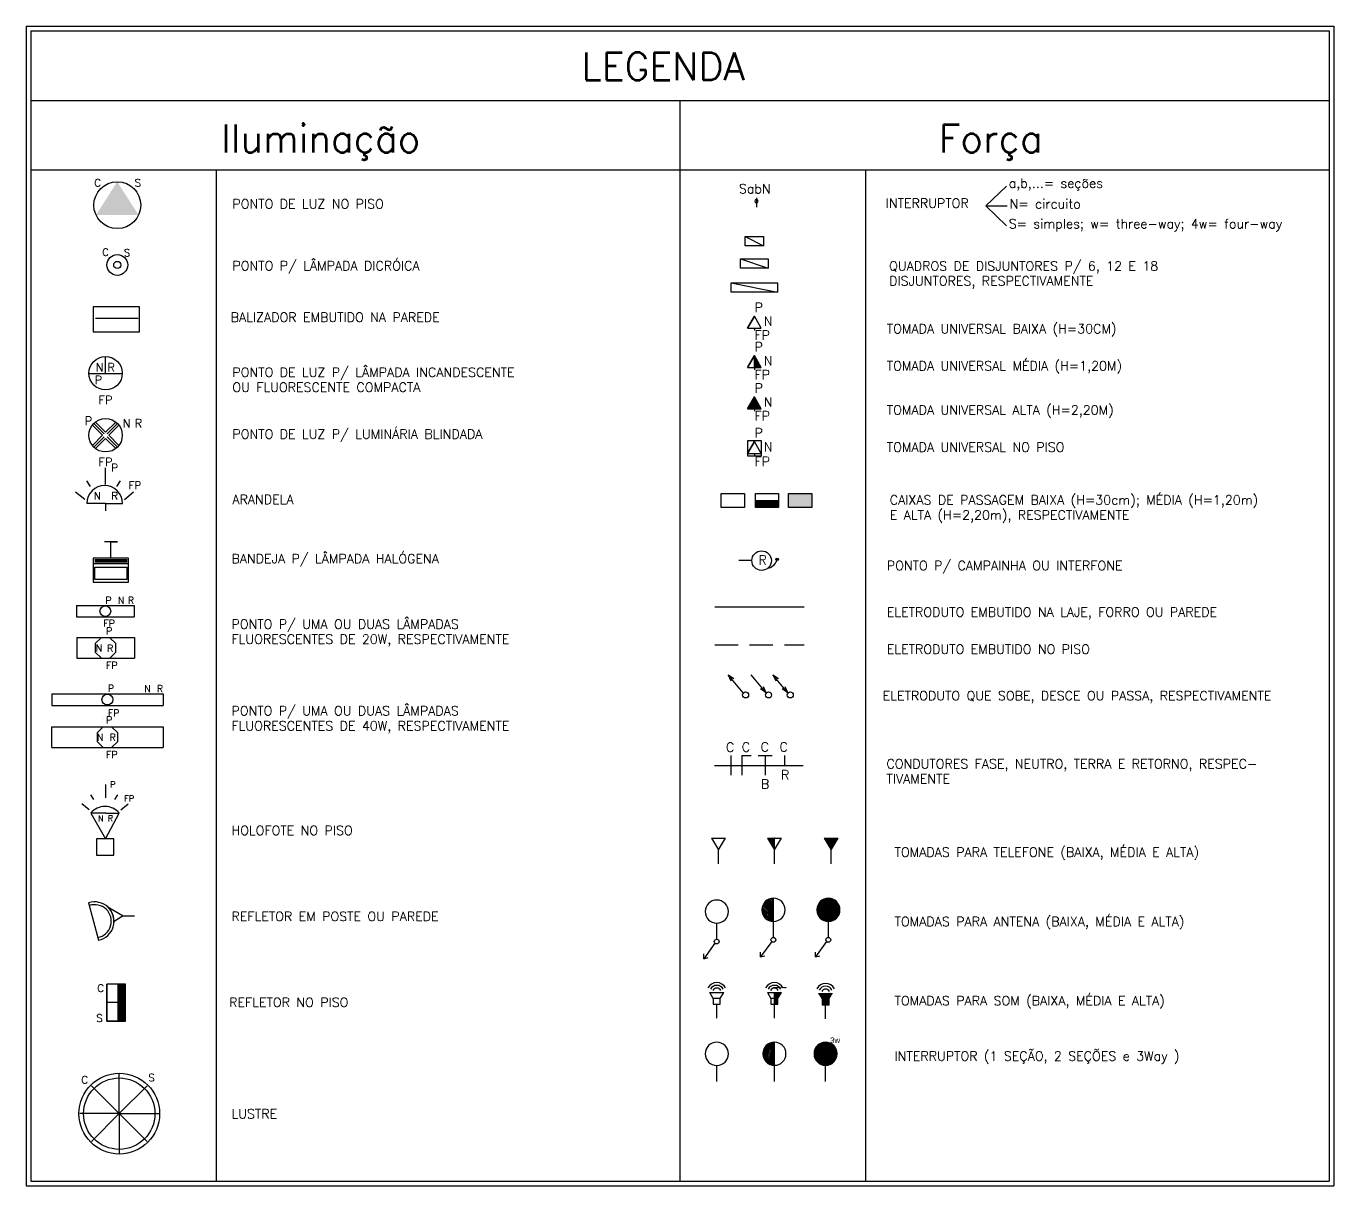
# Model space of a CAD drawing. Header units: millimetres. Extents: x 0 to 2650, y -756 to 2088.
# Drawn here: x 31.57 to 45.67, y 6.54 to 19.04 of the extents above; entities that cross this region are included whole.
import ezdxf

# ---------------------------------------------------------------- set-up
doc = ezdxf.new("R2010")
doc.units = ezdxf.units.MM
doc.linetypes.add('HIDDEN', pattern=[0.375, 0.25, -0.125])
doc.layers.add('LEGENDAS', color=7, linetype='Continuous')
doc.layers.add('Luminárias', color=30, linetype='Continuous')
doc.styles.add('ROMANS', font='ROMANS.SHX')
doc.styles.get("Standard").update_dxf_attribs({"font": 'arial.ttf'})
doc.styles.add('TXT', font='txt')

msp = doc.modelspace()

# ---------------------------------------------------------------- linework, layer by layer
at = {"color": 4}
for p, q in [((31.569, 19.038), (31.569, 6.536)), ((31.569, 19.038), (45.669, 19.038)), ((45.669, 19.038), (45.669, 6.536)), ((33.619, 17.488), (33.619, 6.586)), ((40.619, 17.488), (40.619, 6.586)), ((39.443, 17.188), (39.443, 17.088)), ((39.321, 16.771), (39.521, 16.671)), ((39.321, 16.671), (39.321, 16.771)), ((39.321, 16.771), (39.521, 16.771)), ((39.521, 16.671), (39.321, 16.671)), ((39.521, 16.771), (39.521, 16.671)), ((39.271, 16.53), (39.571, 16.43)), ((39.271, 16.43), (39.271, 16.53)), ((39.271, 16.53), (39.571, 16.53)), ((39.571, 16.53), (39.571, 16.43)), ((39.571, 16.43), (39.271, 16.43)), ((39.171, 16.271), (39.671, 16.171)), ((39.171, 16.171), (39.171, 16.271)), ((39.171, 16.271), (39.671, 16.271)), ((39.671, 16.271), (39.671, 16.171)), ((39.671, 16.171), (39.171, 16.171)), ((39.346, 15.783), (39.421, 15.913)), ((39.421, 15.913), (39.346, 15.783)), ((39.421, 15.913), (39.346, 15.783)), ((39.496, 15.783), (39.421, 15.913)), ((39.346, 15.783), (39.496, 15.783)), ((39.421, 15.783), (39.421, 15.758)), ((39.346, 15.357), (39.421, 15.487)), ((39.421, 15.487), (39.346, 15.357)), ((39.421, 15.487), (39.346, 15.357)), ((39.421, 15.357), (39.421, 15.487)), ((39.496, 15.357), (39.421, 15.487)), ((39.346, 15.357), (39.496, 15.357)), ((39.421, 15.357), (39.421, 15.332)), ((39.346, 14.912), (39.421, 15.042)), ((39.421, 15.042), (39.346, 14.912)), ((39.421, 15.042), (39.346, 14.912)), ((39.421, 14.912), (39.421, 15.042)), ((39.496, 14.912), (39.421, 15.042)), ((39.346, 14.912), (39.496, 14.912)), ((39.421, 14.912), (39.421, 14.887)), ((39.346, 14.431), (39.421, 14.561)), ((39.421, 14.561), (39.346, 14.431)), ((39.421, 14.561), (39.346, 14.431)), ((39.496, 14.431), (39.421, 14.561)), ((39.346, 14.431), (39.496, 14.431)), ((39.421, 14.431), (39.421, 14.406)), ((39.064, 13.848), (39.064, 13.998)), ((39.064, 13.998), (39.314, 13.998)), ((39.314, 13.998), (39.314, 13.848)), ((39.432, 13.848), (39.432, 13.998)), ((39.432, 13.998), (39.682, 13.998)), ((39.682, 13.998), (39.682, 13.848)), ((39.79, 13.848), (39.79, 13.998)), ((39.79, 13.998), (40.04, 13.998)), ((40.04, 13.998), (40.04, 13.848)), ((39.314, 13.848), (39.064, 13.848)), ((39.432, 13.923), (39.682, 13.923)), ((39.682, 13.848), (39.432, 13.848)), ((40.04, 13.848), (39.79, 13.848)), ((39.301, 11.85), (39.139, 12.046)), ((39.139, 12.046), (39.199, 12.004)), ((39.139, 12.046), (39.169, 11.979)), ((39.548, 11.85), (39.386, 12.046)), ((39.782, 11.85), (39.62, 12.046)), ((39.62, 12.046), (39.68, 12.004)), ((39.62, 12.046), (39.651, 11.979)), ((39.548, 11.85), (39.488, 11.892)), ((39.548, 11.85), (39.518, 11.916)), ((39.782, 11.85), (39.752, 11.916)), ((39.167, 11.174), (39.167, 10.964)), ((39.286, 11.174), (39.386, 11.174)), ((39.286, 11.174), (39.286, 10.964)), ((39.461, 11.174), (39.613, 11.174)), ((39.536, 11.174), (39.536, 10.964)), ((39.745, 11.175), (39.745, 11.07)), ((38.99, 11.069), (39.948, 11.069)), ((31.569, 6.536), (45.669, 6.536))]:
    msp.add_line(p, q, dxfattribs=at)
at = {"color": 6}
for p, q in [((31.619, 18.988), (31.619, 6.586)), ((31.619, 18.988), (45.619, 18.988)), ((45.619, 18.988), (45.619, 6.586)), ((31.619, 18.238), (45.619, 18.238)), ((38.619, 18.238), (38.619, 6.586)), ((31.619, 17.488), (45.619, 17.488)), ((38.995, 12.776), (39.959, 12.776)), ((31.619, 6.586), (45.619, 6.586))]:
    msp.add_line(p, q, dxfattribs=at)
at = {"color": 2}
for p, q in [((42.138, 17.312), (41.915, 17.099)), ((41.915, 17.099), (42.138, 16.886)), ((41.915, 17.099), (42.148, 17.099)), ((38.96, 10.284), (39.035, 10.159)), ((38.96, 10.284), (39.11, 10.284)), ((39.035, 10.159), (39.11, 10.284)), ((39.035, 10.009), (39.035, 10.159)), ((39.562, 10.284), (39.637, 10.159)), ((39.562, 10.284), (39.712, 10.284)), ((39.637, 10.212), (39.565, 10.284)), ((39.637, 10.203), (39.57, 10.27)), ((39.637, 10.221), (39.574, 10.284)), ((39.637, 10.23), (39.583, 10.284)), ((39.637, 10.194), (39.583, 10.248)), ((39.637, 10.239), (39.592, 10.284)), ((39.637, 10.186), (39.597, 10.226)), ((39.637, 10.247), (39.6, 10.284)), ((39.637, 10.256), (39.609, 10.284)), ((39.637, 10.177), (39.61, 10.204)), ((39.637, 10.265), (39.618, 10.284)), ((39.637, 10.168), (39.623, 10.182)), ((39.637, 10.274), (39.627, 10.284)), ((39.637, 10.283), (39.636, 10.284)), ((39.637, 10.159), (39.636, 10.159)), ((39.637, 10.159), (39.712, 10.284)), ((39.637, 10.159), (39.637, 10.284)), ((39.637, 10.009), (39.637, 10.159)), ((40.173, 10.284), (40.248, 10.159)), ((40.173, 10.284), (40.323, 10.284)), ((40.268, 10.192), (40.176, 10.284)), ((40.265, 10.187), (40.181, 10.27)), ((40.271, 10.198), (40.185, 10.284)), ((40.275, 10.203), (40.194, 10.284)), ((40.261, 10.181), (40.195, 10.248)), ((40.278, 10.209), (40.203, 10.284)), ((40.258, 10.176), (40.208, 10.226)), ((40.281, 10.214), (40.212, 10.284)), ((40.285, 10.22), (40.221, 10.284)), ((40.255, 10.17), (40.221, 10.204)), ((40.288, 10.225), (40.229, 10.284)), ((40.251, 10.164), (40.234, 10.182)), ((40.291, 10.231), (40.238, 10.284)), ((40.295, 10.236), (40.247, 10.284)), ((40.248, 10.159), (40.323, 10.284)), ((40.248, 10.159), (40.248, 10.159)), ((40.248, 10.009), (40.248, 10.159)), ((40.298, 10.242), (40.256, 10.284)), ((40.301, 10.247), (40.265, 10.284)), ((40.305, 10.253), (40.274, 10.284)), ((40.308, 10.258), (40.282, 10.284)), ((40.311, 10.264), (40.291, 10.284)), ((40.314, 10.269), (40.3, 10.284)), ((40.318, 10.275), (40.309, 10.284)), ((40.321, 10.281), (40.318, 10.284)), ((39.627, 9.494), (39.53, 9.591)), ((39.627, 9.512), (39.539, 9.6)), ((39.627, 9.53), (39.548, 9.608)), ((39.627, 9.547), (39.558, 9.616)), ((39.627, 9.565), (39.569, 9.622)), ((39.627, 9.583), (39.582, 9.628)), ((39.627, 9.6), (39.595, 9.632)), ((39.627, 9.618), (39.61, 9.635)), ((39.627, 9.636), (39.626, 9.636)), ((39.627, 9.386), (39.627, 9.636)), ((40.295, 9.413), (40.12, 9.588)), ((40.303, 9.419), (40.126, 9.595)), ((40.309, 9.425), (40.133, 9.602)), ((40.316, 9.433), (40.14, 9.608)), ((40.321, 9.44), (40.147, 9.614)), ((40.326, 9.448), (40.155, 9.619)), ((40.331, 9.457), (40.164, 9.624)), ((40.335, 9.466), (40.173, 9.628)), ((40.338, 9.476), (40.183, 9.631)), ((40.341, 9.487), (40.194, 9.634)), ((40.343, 9.498), (40.205, 9.636)), ((40.344, 9.511), (40.218, 9.636)), ((40.343, 9.525), (40.232, 9.636)), ((40.34, 9.541), (40.248, 9.633)), ((40.333, 9.56), (40.268, 9.626)), ((39.627, 9.388), (39.502, 9.513)), ((39.627, 9.406), (39.503, 9.529)), ((39.61, 9.388), (39.503, 9.494)), ((39.627, 9.423), (39.506, 9.544)), ((39.587, 9.393), (39.509, 9.471)), ((39.627, 9.441), (39.511, 9.557)), ((39.627, 9.459), (39.516, 9.569)), ((39.627, 9.477), (39.523, 9.581)), ((40.229, 9.387), (40.094, 9.522)), ((40.216, 9.386), (40.094, 9.509)), ((40.24, 9.388), (40.095, 9.533)), ((40.201, 9.388), (40.095, 9.494)), ((40.251, 9.391), (40.098, 9.544)), ((40.185, 9.391), (40.098, 9.478)), ((40.261, 9.394), (40.101, 9.554)), ((40.271, 9.398), (40.105, 9.564)), ((40.163, 9.399), (40.106, 9.456)), ((40.28, 9.402), (40.109, 9.572)), ((40.288, 9.407), (40.114, 9.581)), ((39.016, 9.192), (39.016, 9.367)), ((39.546, 9.416), (39.532, 9.43)), ((39.627, 9.211), (39.627, 9.386)), ((40.219, 9.211), (40.219, 9.386)), ((39.608, 9.171), (39.488, 9.003)), ((40.199, 9.171), (40.08, 9.003)), ((38.996, 9.151), (38.877, 8.983)), ((39.488, 9.003), (39.488, 9.056)), ((40.08, 9.003), (40.08, 9.056)), ((38.877, 8.983), (38.923, 8.996)), ((39.488, 9.003), (39.534, 9.016)), ((40.08, 9.003), (40.126, 9.016)), ((38.978, 8.557), (38.941, 8.62)), ((38.941, 8.62), (39.091, 8.62)), ((39.053, 8.557), (39.091, 8.62)), ((39.562, 8.62), (39.599, 8.557)), ((39.562, 8.62), (39.712, 8.62)), ((39.637, 8.495), (39.637, 8.62)), ((39.683, 8.573), (39.637, 8.619)), ((39.681, 8.568), (39.637, 8.613)), ((39.678, 8.564), (39.637, 8.606)), ((39.686, 8.577), (39.643, 8.62)), ((39.688, 8.581), (39.65, 8.62)), ((39.691, 8.585), (39.656, 8.62)), ((39.694, 8.59), (39.663, 8.62)), ((39.696, 8.594), (39.67, 8.62)), ((39.674, 8.557), (39.712, 8.62)), ((39.699, 8.598), (39.677, 8.62)), ((39.701, 8.602), (39.683, 8.62)), ((39.704, 8.606), (39.69, 8.62)), ((39.706, 8.611), (39.697, 8.62)), ((39.709, 8.615), (39.704, 8.62)), ((39.711, 8.619), (39.71, 8.62)), ((40.114, 8.61), (40.264, 8.61)), ((40.177, 8.548), (40.114, 8.61)), ((40.184, 8.548), (40.121, 8.61)), ((40.19, 8.548), (40.128, 8.61)), ((40.197, 8.548), (40.134, 8.61)), ((40.204, 8.548), (40.141, 8.61)), ((40.21, 8.548), (40.148, 8.61)), ((40.217, 8.548), (40.155, 8.61)), ((40.224, 8.548), (40.161, 8.61)), ((40.228, 8.55), (40.168, 8.61)), ((40.231, 8.554), (40.175, 8.61)), ((40.233, 8.559), (40.182, 8.61)), ((40.236, 8.563), (40.188, 8.61)), ((40.238, 8.567), (40.195, 8.61)), ((40.241, 8.571), (40.202, 8.61)), ((40.243, 8.575), (40.208, 8.61)), ((40.246, 8.58), (40.215, 8.61)), ((40.248, 8.584), (40.222, 8.61)), ((40.251, 8.588), (40.229, 8.61)), ((40.253, 8.592), (40.235, 8.61)), ((40.256, 8.597), (40.242, 8.61)), ((40.258, 8.601), (40.249, 8.61)), ((40.261, 8.605), (40.256, 8.61)), ((40.263, 8.609), (40.262, 8.61)), ((39.053, 8.557), (38.978, 8.557)), ((38.978, 8.557), (38.978, 8.496)), ((39.053, 8.557), (38.978, 8.557)), ((38.978, 8.496), (39.053, 8.496)), ((39.016, 8.345), (39.016, 8.495)), ((39.053, 8.496), (39.053, 8.557)), ((39.674, 8.557), (39.599, 8.557)), ((39.599, 8.557), (39.599, 8.496)), ((39.674, 8.557), (39.599, 8.557)), ((39.599, 8.496), (39.674, 8.496)), ((39.676, 8.56), (39.637, 8.599)), ((39.672, 8.557), (39.637, 8.592)), ((39.665, 8.557), (39.637, 8.586)), ((39.658, 8.557), (39.637, 8.579)), ((39.652, 8.557), (39.637, 8.572)), ((39.645, 8.557), (39.637, 8.565)), ((39.638, 8.557), (39.637, 8.559)), ((39.674, 8.515), (39.637, 8.552)), ((39.674, 8.508), (39.637, 8.545)), ((39.674, 8.501), (39.637, 8.539)), ((39.673, 8.496), (39.637, 8.532)), ((39.666, 8.496), (39.637, 8.525)), ((39.66, 8.496), (39.637, 8.518)), ((39.653, 8.496), (39.637, 8.512)), ((39.646, 8.496), (39.637, 8.505)), ((39.639, 8.496), (39.637, 8.498)), ((39.637, 8.345), (39.637, 8.495)), ((39.674, 8.521), (39.638, 8.557)), ((39.674, 8.528), (39.645, 8.557)), ((39.674, 8.535), (39.652, 8.557)), ((39.674, 8.541), (39.658, 8.557)), ((39.674, 8.548), (39.665, 8.557)), ((39.674, 8.555), (39.672, 8.557)), ((39.674, 8.496), (39.674, 8.557)), ((40.17, 8.548), (40.124, 8.594)), ((40.163, 8.548), (40.134, 8.577)), ((40.157, 8.548), (40.144, 8.56)), ((40.226, 8.548), (40.152, 8.548)), ((40.152, 8.548), (40.152, 8.486)), ((40.226, 8.548), (40.152, 8.548)), ((40.212, 8.486), (40.152, 8.546)), ((40.205, 8.486), (40.152, 8.539)), ((40.198, 8.486), (40.152, 8.532)), ((40.191, 8.486), (40.152, 8.526)), ((40.185, 8.486), (40.152, 8.519)), ((40.178, 8.486), (40.152, 8.512)), ((40.171, 8.486), (40.152, 8.505)), ((40.164, 8.486), (40.152, 8.499)), ((40.158, 8.486), (40.152, 8.492)), ((40.152, 8.486), (40.226, 8.486)), ((40.218, 8.486), (40.157, 8.548)), ((40.225, 8.486), (40.163, 8.548)), ((40.226, 8.491), (40.17, 8.548)), ((40.226, 8.498), (40.177, 8.548)), ((40.226, 8.505), (40.184, 8.548)), ((40.189, 8.335), (40.189, 8.485)), ((40.226, 8.511), (40.19, 8.548)), ((40.226, 8.518), (40.197, 8.548)), ((40.226, 8.525), (40.204, 8.548)), ((40.226, 8.532), (40.21, 8.548)), ((40.226, 8.538), (40.217, 8.548)), ((40.226, 8.545), (40.224, 8.548)), ((40.226, 8.486), (40.226, 8.548)), ((39.637, 7.943), (39.54, 8.039)), ((39.637, 7.961), (39.549, 8.049)), ((39.637, 7.978), (39.558, 8.057)), ((39.637, 7.996), (39.568, 8.064)), ((39.637, 8.014), (39.579, 8.071)), ((39.637, 8.031), (39.592, 8.077)), ((39.637, 8.049), (39.605, 8.081)), ((39.637, 8.067), (39.62, 8.084)), ((39.637, 8.084), (39.636, 8.085)), ((39.637, 7.835), (39.637, 8.085)), ((40.273, 7.867), (40.096, 8.044)), ((40.28, 7.874), (40.103, 8.05)), ((40.286, 7.881), (40.11, 8.057)), ((40.292, 7.888), (40.118, 8.062)), ((40.297, 7.896), (40.126, 8.068)), ((40.301, 7.905), (40.134, 8.072)), ((40.305, 7.914), (40.144, 8.076)), ((40.309, 7.924), (40.154, 8.08)), ((40.311, 7.935), (40.164, 8.082)), ((40.313, 7.946), (40.176, 8.084)), ((40.314, 7.959), (40.188, 8.085)), ((40.313, 7.973), (40.202, 8.084)), ((40.31, 7.989), (40.218, 8.081)), ((40.304, 8.009), (40.238, 8.075)), ((39.637, 7.837), (39.512, 7.962)), ((39.637, 7.854), (39.513, 7.978)), ((39.62, 7.836), (39.513, 7.943)), ((39.637, 7.872), (39.516, 7.993)), ((39.597, 7.842), (39.518, 7.92)), ((39.637, 7.89), (39.521, 8.006)), ((39.637, 7.907), (39.526, 8.018)), ((39.637, 7.925), (39.533, 8.029)), ((40.199, 7.835), (40.064, 7.97)), ((40.186, 7.835), (40.064, 7.957)), ((40.172, 7.836), (40.065, 7.943)), ((40.211, 7.837), (40.066, 7.982)), ((40.222, 7.839), (40.068, 7.992)), ((40.155, 7.839), (40.069, 7.926)), ((40.232, 7.842), (40.071, 8.002)), ((40.241, 7.846), (40.075, 8.012)), ((40.134, 7.848), (40.077, 7.904)), ((40.25, 7.851), (40.08, 8.021)), ((40.258, 7.856), (40.085, 8.029)), ((40.266, 7.861), (40.09, 8.037)), ((39.016, 7.659), (39.016, 7.834)), ((39.555, 7.865), (39.542, 7.879)), ((39.637, 7.66), (39.637, 7.835)), ((40.189, 7.66), (40.189, 7.835))]:
    msp.add_line(p, q, dxfattribs=at)
at = {"color": 3}
for p, q in [((32.791, 16.013), (32.293, 16.013)), ((32.293, 16.013), (32.293, 15.742)), ((32.791, 15.742), (32.791, 16.013)), ((32.316, 15.888), (32.776, 15.888)), ((32.293, 15.742), (32.791, 15.742)), ((32.426, 15.294), (32.426, 15.477)), ((32.246, 15.294), (32.607, 15.294)), ((32.394, 14.627), (32.284, 14.737)), ((32.41, 14.643), (32.299, 14.754)), ((32.426, 14.659), (32.316, 14.769)), ((32.536, 14.769), (32.426, 14.659)), ((32.553, 14.754), (32.442, 14.643)), ((32.569, 14.737), (32.459, 14.627)), ((32.394, 14.627), (32.284, 14.517)), ((32.41, 14.611), (32.299, 14.5)), ((32.426, 14.594), (32.316, 14.484)), ((32.536, 14.484), (32.426, 14.594)), ((32.553, 14.5), (32.442, 14.611)), ((32.569, 14.517), (32.459, 14.627)), ((32.426, 14.096), (32.426, 14.278)), ((32.264, 14.075), (32.224, 14.136)), ((32.548, 14.075), (32.588, 14.136)), ((32.203, 13.934), (32.102, 14.015)), ((32.629, 13.934), (32.728, 14.017)), ((32.426, 13.893), (32.224, 13.893)), ((32.426, 13.893), (32.608, 13.893)), ((32.426, 13.893), (32.426, 13.812)), ((32.555, 13.479), (32.413, 13.479)), ((32.481, 13.479), (32.555, 13.479)), ((32.481, 13.303), (32.481, 13.479)), ((32.671, 13.303), (32.29, 13.303)), ((32.29, 13.303), (32.29, 13.044)), ((32.312, 13.292), (32.312, 13.254)), ((32.322, 13.292), (32.322, 13.254)), ((32.332, 13.292), (32.332, 13.254)), ((32.342, 13.292), (32.342, 13.254)), ((32.352, 13.292), (32.352, 13.254)), ((32.362, 13.292), (32.362, 13.254)), ((32.372, 13.292), (32.372, 13.254)), ((32.382, 13.292), (32.382, 13.254)), ((32.392, 13.292), (32.392, 13.254)), ((32.402, 13.292), (32.402, 13.254)), ((32.412, 13.292), (32.412, 13.254)), ((32.422, 13.292), (32.422, 13.254)), ((32.432, 13.292), (32.432, 13.254)), ((32.442, 13.292), (32.442, 13.254)), ((32.452, 13.292), (32.452, 13.254)), ((32.462, 13.292), (32.462, 13.254)), ((32.472, 13.292), (32.472, 13.254)), ((32.482, 13.292), (32.482, 13.254)), ((32.492, 13.292), (32.492, 13.254)), ((32.502, 13.292), (32.502, 13.254)), ((32.512, 13.292), (32.512, 13.254)), ((32.522, 13.292), (32.522, 13.254)), ((32.532, 13.292), (32.532, 13.254)), ((32.542, 13.292), (32.542, 13.254)), ((32.552, 13.292), (32.552, 13.254)), ((32.562, 13.292), (32.562, 13.254)), ((32.572, 13.292), (32.572, 13.254)), ((32.582, 13.292), (32.582, 13.254)), ((32.592, 13.292), (32.592, 13.254)), ((32.602, 13.292), (32.602, 13.254)), ((32.602, 13.292), (32.602, 13.254)), ((32.612, 13.292), (32.612, 13.254)), ((32.622, 13.292), (32.622, 13.254)), ((32.632, 13.292), (32.632, 13.254)), ((32.642, 13.292), (32.642, 13.254)), ((32.652, 13.292), (32.652, 13.254)), ((32.671, 13.044), (32.671, 13.303)), ((32.671, 13.242), (32.296, 13.242)), ((32.308, 13.205), (32.653, 13.205)), ((32.308, 13.074), (32.308, 13.205)), ((32.653, 13.205), (32.653, 13.074)), ((32.29, 13.044), (32.671, 13.044)), ((32.653, 13.074), (32.308, 13.074)), ((32.112, 12.792), (32.734, 12.792)), ((32.112, 12.792), (32.112, 12.67)), ((32.735, 12.792), (32.735, 12.67)), ((32.112, 12.67), (32.734, 12.67)), ((32.115, 12.447), (32.737, 12.447)), ((32.115, 12.447), (32.115, 12.223)), ((32.38, 12.446), (32.315, 12.381)), ((32.381, 12.446), (32.38, 12.446)), ((32.537, 12.381), (32.472, 12.445)), ((32.738, 12.447), (32.738, 12.223)), ((32.315, 12.381), (32.315, 12.289)), ((32.315, 12.289), (32.38, 12.224)), ((32.472, 12.224), (32.537, 12.289)), ((32.537, 12.289), (32.537, 12.381)), ((32.115, 12.223), (32.737, 12.223)), ((32.38, 12.224), (32.381, 12.224)), ((32.472, 12.224), (32.472, 12.224)), ((31.845, 11.84), (33.045, 11.84)), ((31.845, 11.84), (31.845, 11.715)), ((31.845, 11.715), (33.045, 11.715)), ((33.046, 11.84), (33.046, 11.715)), ((32.4, 11.574), (32.399, 11.574)), ((31.844, 11.485), (31.844, 11.262)), ((31.845, 11.485), (33.045, 11.485)), ((32.399, 11.484), (32.334, 11.419)), ((32.556, 11.419), (32.491, 11.484)), ((33.046, 11.485), (33.046, 11.262)), ((32.334, 11.419), (32.334, 11.327)), ((32.334, 11.327), (32.399, 11.262)), ((32.491, 11.262), (32.556, 11.327)), ((32.556, 11.327), (32.556, 11.419)), ((31.845, 11.262), (33.045, 11.262)), ((32.399, 11.262), (32.399, 11.262)), ((32.49, 11.262), (32.491, 11.262)), ((32.427, 10.717), (32.427, 10.863)), ((32.298, 10.701), (32.265, 10.75)), ((32.525, 10.701), (32.557, 10.75)), ((32.249, 10.588), (32.168, 10.653)), ((32.589, 10.588), (32.669, 10.654)), ((32.427, 10.555), (32.265, 10.555)), ((32.265, 10.555), (32.426, 10.275)), ((32.426, 10.275), (32.573, 10.555)), ((32.427, 10.555), (32.573, 10.555)), ((32.328, 10.275), (32.328, 10.099)), ((32.516, 10.275), (32.328, 10.275)), ((32.516, 10.099), (32.516, 10.275)), ((32.328, 10.099), (32.516, 10.099)), ((32.241, 9.587), (32.349, 9.183)), ((32.442, 9.549), (32.614, 9.448)), ((32.614, 9.448), (32.517, 9.384)), ((32.614, 9.448), (32.737, 9.448)), ((32.44, 8.711), (32.44, 8.311)), ((32.44, 8.311), (32.44, 8.711)), ((32.44, 8.311), (32.44, 8.711)), ((32.64, 8.711), (32.44, 8.711)), ((32.64, 8.711), (32.44, 8.711)), ((32.64, 8.711), (32.44, 8.711)), ((32.557, 8.705), (32.557, 8.316)), ((32.567, 8.705), (32.567, 8.316)), ((32.577, 8.705), (32.577, 8.316)), ((32.587, 8.705), (32.587, 8.316)), ((32.597, 8.705), (32.597, 8.316)), ((32.607, 8.705), (32.607, 8.316)), ((32.617, 8.705), (32.617, 8.316)), ((32.627, 8.705), (32.627, 8.316)), ((32.64, 8.311), (32.64, 8.711)), ((32.64, 8.311), (32.64, 8.711)), ((32.64, 8.311), (32.64, 8.711)), ((32.64, 8.511), (32.44, 8.511)), ((32.44, 8.311), (32.64, 8.311)), ((32.64, 8.311), (32.44, 8.311)), ((32.64, 8.311), (32.44, 8.311)), ((32.573, 7.314), (32.273, 7.614)), ((32.573, 7.314), (32.573, 7.739)), ((32.573, 7.314), (32.873, 7.614)), ((32.573, 7.314), (32.148, 7.314)), ((32.573, 7.314), (32.273, 7.014)), ((32.573, 7.314), (32.573, 6.889)), ((32.573, 7.314), (32.873, 7.014)), ((32.573, 7.314), (32.998, 7.314))]:
    msp.add_line(p, q, dxfattribs=at)
at = {"color": 4, "linetype": 'Continuous'}
for p, q in [((39.347, 14.569), (39.347, 14.406)), ((39.498, 14.569), (39.347, 14.569)), ((39.498, 14.406), (39.498, 14.569)), ((39.347, 14.406), (39.498, 14.406)), ((39.432, 13.923), (39.433, 13.923)), ((39.432, 13.922), (39.433, 13.923)), ((39.432, 13.921), (39.434, 13.923)), ((39.432, 13.92), (39.435, 13.923)), ((39.432, 13.919), (39.436, 13.923)), ((39.432, 13.918), (39.437, 13.923)), ((39.432, 13.917), (39.438, 13.923)), ((39.432, 13.916), (39.439, 13.923)), ((39.432, 13.915), (39.44, 13.923)), ((39.432, 13.915), (39.44, 13.923)), ((39.432, 13.914), (39.441, 13.923)), ((39.432, 13.913), (39.442, 13.923)), ((39.432, 13.912), (39.443, 13.923)), ((39.432, 13.911), (39.444, 13.923)), ((39.432, 13.91), (39.445, 13.923)), ((39.432, 13.909), (39.446, 13.923)), ((39.432, 13.908), (39.447, 13.923)), ((39.432, 13.908), (39.448, 13.923)), ((39.432, 13.907), (39.448, 13.923)), ((39.432, 13.906), (39.449, 13.923)), ((39.432, 13.905), (39.45, 13.923)), ((39.432, 13.904), (39.451, 13.923)), ((39.432, 13.903), (39.452, 13.923)), ((39.432, 13.902), (39.453, 13.923)), ((39.432, 13.901), (39.454, 13.923)), ((39.432, 13.9), (39.455, 13.923)), ((39.432, 13.9), (39.456, 13.923)), ((39.432, 13.899), (39.456, 13.923)), ((39.432, 13.898), (39.457, 13.923)), ((39.432, 13.897), (39.458, 13.923)), ((39.432, 13.896), (39.459, 13.923)), ((39.432, 13.895), (39.46, 13.923)), ((39.432, 13.894), (39.461, 13.923)), ((39.432, 13.893), (39.462, 13.923)), ((39.432, 13.893), (39.463, 13.923)), ((39.432, 13.892), (39.463, 13.923)), ((39.432, 13.891), (39.464, 13.923)), ((39.432, 13.89), (39.465, 13.923)), ((39.432, 13.889), (39.466, 13.923)), ((39.432, 13.888), (39.467, 13.923)), ((39.432, 13.887), (39.468, 13.923)), ((39.432, 13.886), (39.469, 13.923)), ((39.432, 13.885), (39.47, 13.923)), ((39.432, 13.885), (39.471, 13.923)), ((39.432, 13.884), (39.471, 13.923)), ((39.432, 13.883), (39.472, 13.923)), ((39.432, 13.882), (39.473, 13.923)), ((39.432, 13.881), (39.474, 13.923)), ((39.432, 13.88), (39.475, 13.923)), ((39.432, 13.879), (39.476, 13.923)), ((39.432, 13.878), (39.477, 13.923)), ((39.432, 13.877), (39.478, 13.923)), ((39.432, 13.877), (39.478, 13.923)), ((39.432, 13.876), (39.479, 13.923)), ((39.432, 13.875), (39.48, 13.923)), ((39.432, 13.874), (39.481, 13.923)), ((39.432, 13.873), (39.482, 13.923)), ((39.432, 13.872), (39.483, 13.923)), ((39.432, 13.871), (39.484, 13.923)), ((39.432, 13.87), (39.485, 13.923)), ((39.432, 13.87), (39.486, 13.923)), ((39.432, 13.869), (39.486, 13.923)), ((39.432, 13.868), (39.487, 13.923)), ((39.432, 13.867), (39.488, 13.923)), ((39.432, 13.866), (39.489, 13.923)), ((39.432, 13.865), (39.49, 13.923)), ((39.432, 13.864), (39.491, 13.923)), ((39.432, 13.863), (39.492, 13.923)), ((39.432, 13.862), (39.493, 13.923)), ((39.432, 13.862), (39.494, 13.923)), ((39.432, 13.861), (39.494, 13.923)), ((39.432, 13.86), (39.495, 13.923)), ((39.432, 13.859), (39.496, 13.923)), ((39.432, 13.858), (39.497, 13.923)), ((39.432, 13.857), (39.498, 13.923)), ((39.432, 13.856), (39.499, 13.923)), ((39.432, 13.855), (39.5, 13.923)), ((39.432, 13.855), (39.501, 13.923)), ((39.432, 13.854), (39.501, 13.923)), ((39.432, 13.853), (39.502, 13.923)), ((39.432, 13.852), (39.503, 13.923)), ((39.432, 13.851), (39.504, 13.923)), ((39.432, 13.85), (39.505, 13.923)), ((39.432, 13.849), (39.506, 13.923)), ((39.432, 13.848), (39.507, 13.923)), ((39.433, 13.848), (39.508, 13.923)), ((39.434, 13.848), (39.509, 13.923)), ((39.434, 13.848), (39.509, 13.923)), ((39.435, 13.848), (39.51, 13.923)), ((39.436, 13.848), (39.511, 13.923)), ((39.437, 13.848), (39.512, 13.923)), ((39.438, 13.848), (39.513, 13.923)), ((39.439, 13.848), (39.514, 13.923)), ((39.44, 13.848), (39.515, 13.923)), ((39.441, 13.848), (39.516, 13.923)), ((39.442, 13.848), (39.517, 13.923)), ((39.442, 13.848), (39.517, 13.923)), ((39.443, 13.848), (39.518, 13.923)), ((39.444, 13.848), (39.519, 13.923)), ((39.445, 13.848), (39.52, 13.923)), ((39.446, 13.848), (39.521, 13.923)), ((39.447, 13.848), (39.522, 13.923)), ((39.448, 13.848), (39.523, 13.923)), ((39.449, 13.848), (39.524, 13.923)), ((39.449, 13.848), (39.524, 13.923)), ((39.45, 13.848), (39.525, 13.923)), ((39.451, 13.848), (39.526, 13.923)), ((39.452, 13.848), (39.527, 13.923)), ((39.453, 13.848), (39.528, 13.923)), ((39.454, 13.848), (39.529, 13.923)), ((39.455, 13.848), (39.53, 13.923)), ((39.456, 13.848), (39.531, 13.923)), ((39.457, 13.848), (39.532, 13.923)), ((39.457, 13.848), (39.532, 13.923)), ((39.458, 13.848), (39.533, 13.923)), ((39.459, 13.848), (39.534, 13.923)), ((39.46, 13.848), (39.535, 13.923)), ((39.461, 13.848), (39.536, 13.923)), ((39.462, 13.848), (39.537, 13.923)), ((39.463, 13.848), (39.538, 13.923)), ((39.464, 13.848), (39.539, 13.923)), ((39.464, 13.848), (39.539, 13.923)), ((39.465, 13.848), (39.54, 13.923)), ((39.466, 13.848), (39.541, 13.923)), ((39.467, 13.848), (39.542, 13.923)), ((39.468, 13.848), (39.543, 13.923)), ((39.469, 13.848), (39.544, 13.923)), ((39.47, 13.848), (39.545, 13.923)), ((39.471, 13.848), (39.546, 13.923)), ((39.472, 13.848), (39.547, 13.923)), ((39.472, 13.848), (39.547, 13.923)), ((39.473, 13.848), (39.548, 13.923)), ((39.474, 13.848), (39.549, 13.923)), ((39.475, 13.848), (39.55, 13.923)), ((39.476, 13.848), (39.551, 13.923)), ((39.477, 13.848), (39.552, 13.923)), ((39.478, 13.848), (39.553, 13.923)), ((39.479, 13.848), (39.554, 13.923)), ((39.48, 13.848), (39.555, 13.923)), ((39.48, 13.848), (39.555, 13.923)), ((39.481, 13.848), (39.556, 13.923)), ((39.482, 13.848), (39.557, 13.923)), ((39.483, 13.848), (39.558, 13.923)), ((39.484, 13.848), (39.559, 13.923)), ((39.485, 13.848), (39.56, 13.923)), ((39.486, 13.848), (39.561, 13.923)), ((39.487, 13.848), (39.562, 13.923)), ((39.487, 13.848), (39.562, 13.923)), ((39.488, 13.848), (39.563, 13.923)), ((39.489, 13.848), (39.564, 13.923)), ((39.49, 13.848), (39.565, 13.923)), ((39.491, 13.848), (39.566, 13.923)), ((39.492, 13.848), (39.567, 13.923)), ((39.493, 13.848), (39.568, 13.923)), ((39.494, 13.848), (39.569, 13.923)), ((39.495, 13.848), (39.57, 13.923)), ((39.495, 13.848), (39.57, 13.923)), ((39.496, 13.848), (39.571, 13.923)), ((39.497, 13.848), (39.572, 13.923)), ((39.498, 13.848), (39.573, 13.923)), ((39.499, 13.848), (39.574, 13.923)), ((39.5, 13.848), (39.575, 13.923)), ((39.501, 13.848), (39.576, 13.923)), ((39.502, 13.848), (39.577, 13.923)), ((39.502, 13.848), (39.577, 13.923)), ((39.503, 13.848), (39.578, 13.923)), ((39.504, 13.848), (39.579, 13.923)), ((39.505, 13.848), (39.58, 13.923)), ((39.506, 13.848), (39.581, 13.923)), ((39.507, 13.848), (39.582, 13.923)), ((39.508, 13.848), (39.583, 13.923)), ((39.509, 13.848), (39.584, 13.923)), ((39.51, 13.848), (39.585, 13.923)), ((39.51, 13.848), (39.585, 13.923)), ((39.511, 13.848), (39.586, 13.923)), ((39.512, 13.848), (39.587, 13.923)), ((39.513, 13.848), (39.588, 13.923)), ((39.514, 13.848), (39.589, 13.923)), ((39.515, 13.848), (39.59, 13.923)), ((39.516, 13.848), (39.591, 13.923)), ((39.517, 13.848), (39.592, 13.923)), ((39.518, 13.848), (39.593, 13.923)), ((39.518, 13.848), (39.593, 13.923)), ((39.519, 13.848), (39.594, 13.923)), ((39.52, 13.848), (39.595, 13.923)), ((39.521, 13.848), (39.596, 13.923)), ((39.522, 13.848), (39.597, 13.923)), ((39.523, 13.848), (39.598, 13.923)), ((39.524, 13.848), (39.599, 13.923)), ((39.525, 13.848), (39.6, 13.923)), ((39.525, 13.848), (39.6, 13.923)), ((39.526, 13.848), (39.601, 13.923)), ((39.527, 13.848), (39.602, 13.923)), ((39.528, 13.848), (39.603, 13.923)), ((39.529, 13.848), (39.604, 13.923)), ((39.53, 13.848), (39.605, 13.923)), ((39.531, 13.848), (39.606, 13.923)), ((39.532, 13.848), (39.607, 13.923)), ((39.533, 13.848), (39.608, 13.923)), ((39.533, 13.848), (39.608, 13.923)), ((39.534, 13.848), (39.609, 13.923)), ((39.535, 13.848), (39.61, 13.923)), ((39.536, 13.848), (39.611, 13.923)), ((39.537, 13.848), (39.612, 13.923)), ((39.538, 13.848), (39.613, 13.923)), ((39.539, 13.848), (39.614, 13.923)), ((39.54, 13.848), (39.615, 13.923)), ((39.541, 13.848), (39.616, 13.923)), ((39.541, 13.848), (39.616, 13.923)), ((39.542, 13.848), (39.617, 13.923)), ((39.543, 13.848), (39.618, 13.923)), ((39.544, 13.848), (39.619, 13.923)), ((39.545, 13.848), (39.62, 13.923)), ((39.546, 13.848), (39.621, 13.923)), ((39.547, 13.848), (39.622, 13.923)), ((39.548, 13.848), (39.623, 13.923)), ((39.548, 13.848), (39.623, 13.923)), ((39.549, 13.848), (39.624, 13.923)), ((39.55, 13.848), (39.625, 13.923)), ((39.551, 13.848), (39.626, 13.923)), ((39.552, 13.848), (39.627, 13.923)), ((39.553, 13.848), (39.628, 13.923)), ((39.554, 13.848), (39.629, 13.923)), ((39.555, 13.848), (39.63, 13.923)), ((39.556, 13.848), (39.631, 13.923)), ((39.556, 13.848), (39.631, 13.923)), ((39.557, 13.848), (39.632, 13.923)), ((39.558, 13.848), (39.633, 13.923)), ((39.559, 13.848), (39.634, 13.923)), ((39.56, 13.848), (39.635, 13.923)), ((39.561, 13.848), (39.636, 13.923)), ((39.562, 13.848), (39.637, 13.923)), ((39.563, 13.848), (39.638, 13.923)), ((39.563, 13.848), (39.638, 13.923)), ((39.564, 13.848), (39.639, 13.923)), ((39.565, 13.848), (39.64, 13.923)), ((39.566, 13.848), (39.641, 13.923)), ((39.567, 13.848), (39.642, 13.923)), ((39.568, 13.848), (39.643, 13.923)), ((39.569, 13.848), (39.644, 13.923)), ((39.57, 13.848), (39.645, 13.923)), ((39.571, 13.848), (39.646, 13.923)), ((39.571, 13.848), (39.646, 13.923)), ((39.572, 13.848), (39.647, 13.923)), ((39.573, 13.848), (39.648, 13.923)), ((39.574, 13.848), (39.649, 13.923)), ((39.575, 13.848), (39.65, 13.923)), ((39.576, 13.848), (39.651, 13.923)), ((39.577, 13.848), (39.652, 13.923)), ((39.578, 13.848), (39.653, 13.923)), ((39.579, 13.848), (39.654, 13.923)), ((39.579, 13.848), (39.654, 13.923)), ((39.58, 13.848), (39.655, 13.923)), ((39.581, 13.848), (39.656, 13.923)), ((39.582, 13.848), (39.657, 13.923)), ((39.583, 13.848), (39.658, 13.923)), ((39.584, 13.848), (39.659, 13.923)), ((39.585, 13.848), (39.66, 13.923)), ((39.586, 13.848), (39.661, 13.923)), ((39.586, 13.848), (39.661, 13.923)), ((39.587, 13.848), (39.662, 13.923)), ((39.588, 13.848), (39.663, 13.923)), ((39.589, 13.848), (39.664, 13.923)), ((39.59, 13.848), (39.665, 13.923)), ((39.591, 13.848), (39.666, 13.923)), ((39.592, 13.848), (39.667, 13.923)), ((39.593, 13.848), (39.668, 13.923)), ((39.594, 13.848), (39.669, 13.923)), ((39.594, 13.848), (39.669, 13.923)), ((39.595, 13.848), (39.67, 13.923)), ((39.596, 13.848), (39.671, 13.923)), ((39.597, 13.848), (39.672, 13.923)), ((39.598, 13.848), (39.673, 13.923)), ((39.599, 13.848), (39.674, 13.923)), ((39.6, 13.848), (39.675, 13.923)), ((39.601, 13.848), (39.676, 13.923)), ((39.601, 13.848), (39.676, 13.923)), ((39.602, 13.848), (39.677, 13.923)), ((39.603, 13.848), (39.678, 13.923)), ((39.604, 13.848), (39.679, 13.923)), ((39.605, 13.848), (39.68, 13.923)), ((39.606, 13.848), (39.681, 13.923)), ((39.607, 13.848), (39.682, 13.923)), ((39.608, 13.848), (39.682, 13.922)), ((39.609, 13.848), (39.682, 13.922)), ((39.609, 13.848), (39.682, 13.921)), ((39.61, 13.848), (39.682, 13.92)), ((39.611, 13.848), (39.682, 13.919)), ((39.612, 13.848), (39.682, 13.918)), ((39.613, 13.848), (39.682, 13.917)), ((39.614, 13.848), (39.682, 13.916)), ((39.615, 13.848), (39.682, 13.915)), ((39.616, 13.848), (39.682, 13.914)), ((39.617, 13.848), (39.682, 13.914)), ((39.617, 13.848), (39.682, 13.913)), ((39.618, 13.848), (39.682, 13.912)), ((39.619, 13.848), (39.682, 13.911)), ((39.62, 13.848), (39.682, 13.91)), ((39.621, 13.848), (39.682, 13.909)), ((39.622, 13.848), (39.682, 13.908)), ((39.623, 13.848), (39.682, 13.907)), ((39.624, 13.848), (39.682, 13.907)), ((39.624, 13.848), (39.682, 13.906)), ((39.625, 13.848), (39.682, 13.905)), ((39.626, 13.848), (39.682, 13.904)), ((39.627, 13.848), (39.682, 13.903)), ((39.628, 13.848), (39.682, 13.902)), ((39.629, 13.848), (39.682, 13.901)), ((39.63, 13.848), (39.682, 13.9)), ((39.631, 13.848), (39.682, 13.899)), ((39.632, 13.848), (39.682, 13.899)), ((39.632, 13.848), (39.682, 13.898)), ((39.633, 13.848), (39.682, 13.897)), ((39.634, 13.848), (39.682, 13.896)), ((39.635, 13.848), (39.682, 13.895)), ((39.636, 13.848), (39.682, 13.894)), ((39.637, 13.848), (39.682, 13.893)), ((39.638, 13.848), (39.682, 13.892)), ((39.639, 13.848), (39.682, 13.891)), ((39.639, 13.848), (39.682, 13.891)), ((39.64, 13.848), (39.682, 13.89)), ((39.641, 13.848), (39.682, 13.889)), ((39.642, 13.848), (39.682, 13.888)), ((39.643, 13.848), (39.682, 13.887)), ((39.644, 13.848), (39.682, 13.886)), ((39.645, 13.848), (39.682, 13.885)), ((39.646, 13.848), (39.682, 13.884)), ((39.647, 13.848), (39.682, 13.884)), ((39.647, 13.848), (39.682, 13.883)), ((39.648, 13.848), (39.682, 13.882)), ((39.649, 13.848), (39.682, 13.881)), ((39.65, 13.848), (39.682, 13.88)), ((39.651, 13.848), (39.682, 13.879)), ((39.652, 13.848), (39.682, 13.878)), ((39.653, 13.848), (39.682, 13.877)), ((39.654, 13.848), (39.682, 13.876)), ((39.655, 13.848), (39.682, 13.876)), ((39.655, 13.848), (39.682, 13.875)), ((39.656, 13.848), (39.682, 13.874)), ((39.657, 13.848), (39.682, 13.873)), ((39.658, 13.848), (39.682, 13.872)), ((39.659, 13.848), (39.682, 13.871)), ((39.66, 13.848), (39.682, 13.87)), ((39.661, 13.848), (39.682, 13.869)), ((39.662, 13.848), (39.682, 13.869)), ((39.662, 13.848), (39.682, 13.868)), ((39.663, 13.848), (39.682, 13.867)), ((39.664, 13.848), (39.682, 13.866)), ((39.665, 13.848), (39.682, 13.865)), ((39.666, 13.848), (39.682, 13.864)), ((39.667, 13.848), (39.682, 13.863)), ((39.668, 13.848), (39.682, 13.862)), ((39.669, 13.848), (39.682, 13.861)), ((39.67, 13.848), (39.682, 13.861)), ((39.67, 13.848), (39.682, 13.86)), ((39.671, 13.848), (39.682, 13.859)), ((39.672, 13.848), (39.682, 13.858)), ((39.673, 13.848), (39.682, 13.857)), ((39.674, 13.848), (39.682, 13.856)), ((39.675, 13.848), (39.682, 13.855)), ((39.676, 13.848), (39.682, 13.854)), ((39.677, 13.848), (39.682, 13.853)), ((39.678, 13.848), (39.682, 13.853)), ((39.678, 13.848), (39.682, 13.852)), ((39.679, 13.848), (39.682, 13.851)), ((39.68, 13.848), (39.682, 13.85)), ((39.681, 13.848), (39.682, 13.849)), ((39.394, 13.276), (39.255, 13.276))]:
    msp.add_line(p, q, dxfattribs=at)
at = {"color": 6, "linetype": 'HIDDEN'}
msp.add_line((38.995, 12.369), (39.959, 12.369), dxfattribs=at)
for p, q in [((39.782, 11.85), (39.722, 11.892)), ((38.877, 8.983), (38.877, 9.036))]:
    msp.add_line(p, q)
at = {"color": 3}
for centre, radius in [((32.552, 17.108), 0.253), ((32.552, 17.108), 0.253), ((32.552, 16.463), 0.112), ((32.552, 16.463), 0.0391), ((32.426, 15.296), 0.18), ((32.426, 14.627), 0.18), ((32.423, 12.731), 0.0582), ((32.445, 11.778), 0.0582), ((32.573, 7.314), 0.435), ((32.573, 7.314), 0.385)]:
    msp.add_circle(centre, radius, dxfattribs=at)
at = {"color": 4, "linetype": 'Continuous'}
for centre, radius in [((39.499, 13.276), 0.105), ((39.667, 13.289), 0.0133), ((39.667, 13.288), 0.00664), ((39.669, 13.289), 0.00252)]:
    msp.add_circle(centre, radius, dxfattribs=at)
at = {"color": 2}
for centre, radius in [((39.327, 11.828), 0.0324), ((39.574, 11.828), 0.0324), ((39.808, 11.828), 0.0324), ((39.015, 9.169), 0.0259), ((39.626, 9.188), 0.0259), ((40.218, 9.188), 0.0259)]:
    msp.add_circle(centre, radius, dxfattribs=at)
at = {"color": 4}
for start, end in [(0, 180), (180, 0)]:
    msp.add_arc((39.443, 17.151), 0.0187, start, end, dxfattribs=at)
at = {"color": 3}
for centre, radius, start, end in [((32.416, 13.893), 0.192, 0, 180), ((32.419, 10.42), 0.205, 41.2952, 138.7048), ((32.308, 9.388), 0.209, 281.4167, 108.5833), ((32.308, 9.388), 0.179, 281.4167, 108.5833), ((32.308, 9.388), 0.208, 356.1989, 37.4223)]:
    msp.add_arc(centre, radius, start, end, dxfattribs=at)
at = {"color": 4, "linetype": 'Continuous'}
msp.add_arc((39.536, 13.328), 0.138, 280.507, 339.2295, dxfattribs=at)
at = {"color": 2}
for centre, radius, start, end in [((39.016, 9.492), 0.125, 90, 269.9999), ((39.016, 9.492), 0.125, 270, 90), ((39.627, 9.511), 0.125, 90, 269.9999), ((39.627, 9.511), 0.125, 270, 90), ((40.219, 9.511), 0.125, 90, 269.9999), ((40.219, 9.511), 0.125, 270, 90), ((39.016, 8.62), 0.107, 27.2221, 152.7779), ((39.016, 8.62), 0.0774, 27.2221, 152.7779), ((39.016, 8.62), 0.0474, 27.2221, 152.7779), ((39.637, 8.62), 0.107, 27.2221, 152.7779), ((39.637, 8.62), 0.0774, 27.2221, 152.7779), ((39.637, 8.62), 0.0474, 27.2221, 152.7779), ((40.189, 8.61), 0.107, 27.2221, 152.7779), ((40.189, 8.61), 0.0774, 27.2221, 152.7779), ((40.189, 8.61), 0.0474, 27.2221, 152.7779), ((39.016, 7.959), 0.125, 90, 269.9999), ((39.016, 7.959), 0.125, 270, 90), ((39.637, 7.96), 0.125, 90, 269.9999), ((39.637, 7.96), 0.125, 270, 90), ((40.189, 7.96), 0.125, 90, 269.9999), ((40.189, 7.96), 0.125, 270, 90)]:
    msp.add_arc(centre, radius, start, end, dxfattribs=at)
at = {"color": 3}
msp.add_solid([(32.551, 17.36), (32.322, 17.001), (32.782, 17.001)], dxfattribs=at)
msp.add_solid([(32.551, 17.36), (32.322, 17.001), (32.782, 17.001)], dxfattribs=at)
at = {"color": 4}
for points in [[(39.421, 15.357), (39.496, 15.357), (39.421, 15.487)], [(39.346, 14.912), (39.421, 14.912), (39.421, 15.042)], [(39.421, 14.912), (39.496, 14.912), (39.421, 15.042)], [(39.79, 13.998), (40.04, 13.998), (39.79, 13.848), (40.04, 13.848)]]:
    msp.add_solid(points, dxfattribs=at)

# ---------------------------------------------------------------- texts
at = {"color": 6, "style": 'ROMANS'}
for s, p in [('LEGENDA', (37.557, 18.454)), ('Iluminação', (33.672, 17.677)), ('Força', (41.41, 17.677))]:
    msp.add_text(s, height=0.3, dxfattribs=at).set_placement(p)
at = {"color": 2, "style": 'ROMANS'}
for s, height, p in [('C', 0.08, (32.304, 17.309)), ('C', 0.08, (32.304, 17.309)), ('S', 0.08, (32.739, 17.309)), ('S', 0.08, (32.739, 17.309)), ('a,b,...= seções', 0.1, (42.164, 17.295)), ('SabN', 0.1, (39.254, 17.235)), ('PONTO DE LUZ NO PISO', 0.1, (33.793, 17.071)), ('INTERRUPTOR', 0.1, (40.837, 17.079)), ('N= circuito', 0.1, (42.173, 17.072)), ('S= simples; w= three-way; 4w= four-way', 0.1, (42.164, 16.858)), ('C', 0.08, (32.389, 16.561)), ('S', 0.08, (32.623, 16.555)), ('PONTO P/ LÂMPADA DICRÓICA', 0.1, (33.793, 16.405)), ('QUADROS DE DISJUNTORES P/ 6, 12 E 18', 0.1, (40.874, 16.402)), ('DISJUNTORES, RESPECTIVAMENTE', 0.1, (40.874, 16.241)), ('BALIZADOR EMBUTIDO NA PAREDE', 0.1, (33.774, 15.849)), ('TOMADA UNIVERSAL BAIXA (H=30CM)', 0.1, (40.849, 15.726)), ('PONTO DE LUZ P/ LÂMPADA INCANDESCENTE', 0.1, (33.793, 15.256)), ('TOMADA UNIVERSAL MÉDIA (H=1,20M)', 0.1, (40.849, 15.326)), ('OU FLUORESCENTE COMPACTA', 0.1, (33.793, 15.095)), ('TOMADA UNIVERSAL ALTA (H=2,20M)', 0.1, (40.849, 14.85)), ('PONTO DE LUZ P/ LUMINÁRIA BLINDADA', 0.1, (33.793, 14.59)), ('TOMADA UNIVERSAL NO PISO', 0.1, (40.849, 14.449)), ('ARANDELA', 0.1, (33.793, 13.886)), ('CAIXAS DE PASSAGEM BAIXA (H=30cm); MÉDIA (H=1,20m)', 0.1, (40.881, 13.88)), ('E ALTA (H=2,20m), RESPECTIVAMENTE', 0.1, (40.881, 13.718)), ('BANDEJA P/ LÂMPADA HALÓGENA', 0.1, (33.783, 13.247)), ('PONTO P/ CAMPAINHA OU INTERFONE', 0.1, (40.849, 13.172)), ('ELETRODUTO EMBUTIDO NA LAJE, FORRO OU PAREDE', 0.1, (40.849, 12.671)), ('PONTO P/ UMA OU DUAS LÂMPADAS ', 0.1, (33.783, 12.541)), ('FLUORESCENTES DE 20W, RESPECTIVAMENTE', 0.1, (33.783, 12.379)), ('ELETRODUTO EMBUTIDO NO PISO', 0.1, (40.849, 12.271)), ('ELETRODUTO QUE SOBE, DESCE OU PASSA, RESPECTIVAMENTE', 0.1, (40.804, 11.77)), ('PONTO P/ UMA OU DUAS LÂMPADAS', 0.1, (33.783, 11.607)), ('FLUORESCENTES DE 40W, RESPECTIVAMENTE', 0.1, (33.783, 11.445)), ('CONDUTORES FASE, NEUTRO, TERRA E RETORNO, RESPEC-', 0.1, (40.845, 11.035)), ('TIVAMENTE', 0.1, (40.845, 10.873)), ('HOLOFOTE NO PISO', 0.1, (33.783, 10.317)), ('REFLETOR EM POSTE OU PAREDE', 0.1, (33.783, 9.391)), ('TOMADAS PARA ANTENA (BAIXA, MÉDIA E ALTA)', 0.1, (40.933, 9.335)), ('C', 0.08, (32.337, 8.626)), ('TOMADAS PARA SOM (BAIXA, MÉDIA E ALTA)', 0.1, (40.933, 8.482)), ('REFLETOR NO PISO', 0.1, (33.758, 8.464)), ('S', 0.08, (32.326, 8.305)), ('C', 0.08, (32.164, 7.638)), ('S', 0.08, (32.887, 7.663)), ('LUSTRE', 0.1, (33.783, 7.262))]:
    msp.add_text(s, height=height, dxfattribs=at).set_placement(p)
at = {"color": 2, "linetype": 'Continuous', "style": 'ROMANS'}
for tag, p, s, flags in [('P', (39.423, 15.956), '100.0', 13), ('N', (39.523, 15.806), '', 4), ('FP', (39.423, 15.656), '1.0', 13), ('P', (39.423, 15.53), '100.0', 13), ('N', (39.523, 15.38), '', 4), ('FP', (39.423, 15.23), '1.0', 13), ('P', (39.423, 15.086), '100.0', 13), ('N', (39.523, 14.936), '', 4), ('FP', (39.423, 14.786), '1.0', 13), ('P', (39.423, 14.604), '100.0', 13), ('N', (39.523, 14.454), '', 4), ('FP', (39.423, 14.295), '1.0', 13)]:
    msp.add_attdef(tag, p, s, height=0.1, dxfattribs=dict(at, flags=flags))
at = {"color": 2, "style": 'ROMANS'}
for tag, p, s, height, flags in [('N', (32.318, 15.313), '', 0.09, 4), ('P', (32.307, 15.179), '100', 0.09, 13), ('FP', (32.349, 14.963), '1.0', 0.09, 13), ('P', (32.202, 14.738), '100', 0.09, 13), ('N', (32.611, 14.711), '', 0.09, 4), ('FP', (32.349, 14.294), '1.0', 0.09, 13), ('P', (32.487, 14.237), '100.0', 0.081, 13), ('FP', (32.674, 14.048), '1.0', 0.081, 13), ('N', (32.299, 13.934), '', 0.081, 4), ('R', (32.487, 13.934), '', 0.081, 4), ('P', (32.424, 12.811), '27.67', 0.075, 1), ('N', (32.558, 12.811), '', 0.075, 4), ('R', (32.666, 12.81), '', 0.075, 4), ('FP', (32.402, 12.564), '0.34', 0.075, 13), ('P', (32.43, 12.479), '47.3', 0.075, 1), ('N', (32.32, 12.295), '', 0.075, 4), ('R', (32.442, 12.294), '', 0.075, 4), ('FP', (32.43, 12.11), '0.5', 0.075, 13), ('P', (32.45, 11.862), '47.3', 0.075, 1), ('N', (32.843, 11.859), '', 0.075, 4), ('R', (32.979, 11.858), '', 0.075, 4), ('P', (32.43, 11.521), '100.98', 0.075, 1), ('FP', (32.45, 11.597), '0.5', 0.075, 13), ('N', (32.331, 11.333), '', 0.075, 4), ('R', (32.469, 11.332), '', 0.075, 4), ('C', (39.489, 11.217), '', 0.1, 1), ('C', (39.692, 11.217), '', 0.1, 1), ('FP', (32.43, 11.148), '0.9', 0.075, 13), ('P', (32.476, 10.831), '100.0', 0.0648, 13), ('FP', (32.626, 10.68), '1.0', 0.0648, 13), ('N', (32.344, 10.465), '', 0.0648, 4), ('R', (32.448, 10.465), '', 0.0648, 4)]:
    msp.add_attdef(tag, p, s, height=height, dxfattribs=dict(at, flags=flags))
for tag, p, height in [('R', (32.446, 15.314), 0.09), ('R', (32.739, 14.712), 0.09), ('C', (39.115, 11.214), 0.1), ('C', (39.285, 11.216), 0.1), ('R', (39.708, 10.917), 0.1), ('B', (39.491, 10.818), 0.1)]:
    msp.add_attdef(tag, p, '', height=height, dxfattribs=at)
at = {"color": 2, "linetype": 'Continuous', "style": 'ROMANS'}
msp.add_attdef('R', (39.465, 13.232), '', height=0.1, dxfattribs=at)
at = {"layer": 'LEGENDAS', "color": 1, "style": 'TXT', "width": 1.5}
msp.add_text('s', height=0.005, dxfattribs=at).set_placement((39.601, 8.672))
at = {"layer": 'LEGENDAS', "color": 1, "linetype": 'HIDDEN', "style": 'TXT'}
msp.add_text('n', height=0.00333, dxfattribs=at).set_placement((39.608, 8.67))
at = {"layer": 'LEGENDAS', "color": 7, "linetype": 'HIDDEN', "style": 'ROMANS'}
msp.add_text('- INTERRUPTOR DE n SEÇÕES  h= 1,20 cm DO PISO ACABADO.', height=0.00333, dxfattribs=at).set_placement((39.619, 8.672))
at = {"layer": 'Luminárias', "color": 2, "style": 'ROMANS'}
msp.add_text('TOMADAS PARA TELEFONE (BAIXA, MÉDIA E ALTA)', height=0.1, dxfattribs=at).set_placement((40.933, 10.083))
at = {"layer": 'Luminárias', "color": 2}
msp.add_text('3w', height=0.06, dxfattribs=at).set_placement((40.238, 8.075))
at = {"layer": 'Luminárias', "color": 2, "linetype": 'HIDDEN', "style": 'ROMANS'}
msp.add_text('INTERRUPTOR (1 SEÇÃO, 2 SEÇÕES e 3Way )', height=0.1, dxfattribs=at).set_placement((40.932, 7.885))

doc.saveas('drawing.dxf')
